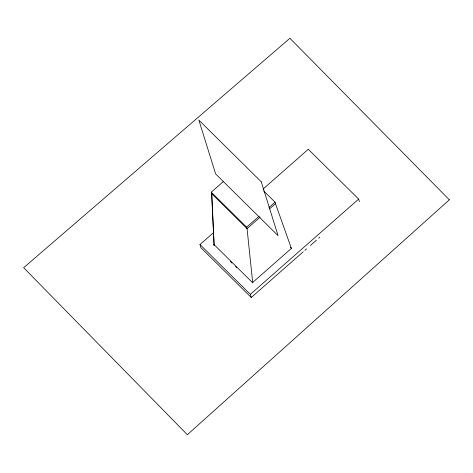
<?xml version="1.0" encoding="UTF-8"?>
<svg xmlns="http://www.w3.org/2000/svg" width="473" height="473" viewBox="0 0 473 473"><rect width="100%" height="100%" fill="white"/><g stroke="black" fill="none" stroke-linecap="round" stroke-linejoin="round"><path stroke-width="0.71" d="M252.742 282.937L247.06 228.648L211.703 193.688L211.271 192.192L223.286 181.62M303.205 251.807L251.264 297.493L200.901 247.686L199.984 244.541L213.796 232.391M262.976 189.135L308.29 149.279L358.652 199.086L359.385 201.604M260.18 217.131L247.06 228.648L246.634 227.164L259.198 216.114M269.031 207.464L275.044 202.178L263.597 190.861M269.456 208.948L275.475 203.674L275.044 202.178M251.264 297.493L250.347 294.348L358.652 199.086M304.86 250.353L306.522 248.893M310.389 245.487L316.467 240.142M318.678 238.197L319.783 237.227M275.463 203.662L291.51 248.727M290.404 247.326L291.451 248.36L252.511 282.612L213.808 244.34L214.115 245.398L211.697 193.658L214.115 245.369M211.271 192.192L246.634 227.164M230.327 261.433L231.9 262.982M235.56 266.601L236.606 267.635M199.984 244.541L250.347 294.348M449.35 199.813L187.338 434.711L23.65 267.694L289.896 38.289L449.35 199.813M261.273 181.821L198.843 120.083L215.641 173.928L278.071 235.666L261.273 181.821"/></g></svg>
